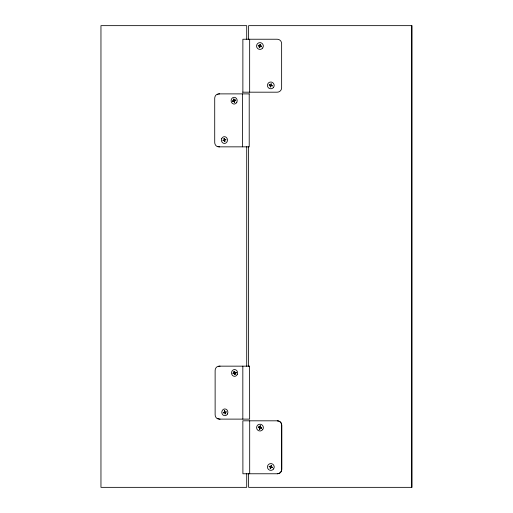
<?xml version="1.0" encoding="UTF-8"?>
<svg xmlns="http://www.w3.org/2000/svg" width="513" height="513" viewBox="0 0 513 513"><rect width="100%" height="100%" fill="white"/><g stroke="black" fill="none" stroke-linecap="round" stroke-linejoin="round"><path stroke-width="0.77" d="M261.508 46.696L260.117 46.247L261.508 46.696L261.636 46.221L260.213 45.888L261.636 46.221M260.142 427.9L261.547 428.272L261.668 427.804L260.245 427.47L260.642 426.021L260.174 425.899L259.796 427.303L260.174 425.899M259.732 47.722L259.463 47.234L259.264 47.594L259.732 47.722L260.117 46.247M259.764 429.304L259.86 428.913L259.296 429.176L259.764 429.304L260.149 427.829M259.463 47.234L259.751 46.151L258.238 45.817L258.36 45.343L259.854 45.792L260.142 44.317L260.61 44.445L260.213 45.888M258.238 45.817L258.674 45.862L258.36 45.343M259.264 47.594L259.636 46.189M259.764 45.721L260.142 44.317M261.2 46.542L261.297 46.176M259.495 428.817L259.79 427.733L258.27 427.393L258.392 426.925L259.886 427.374M259.296 429.176L259.79 427.733M260.61 44.445L260.142 44.708M260.642 426.021L260.174 426.284M234.409 373.24L234.742 374.644L235.14 374.259L234.883 373.175L233.152 373.618L233.037 373.15L234.794 372.81L233.96 371.367L234.858 371.63M234.717 372.643L236.089 372.425L234.717 372.643L234.377 371.239M233.037 373.15L234.794 372.81M234.826 373.118L236.172 372.784L234.826 373.118L235.166 374.522L234.742 374.644M233.152 373.618L234.883 373.175M233.415 100.837L233.505 101.196L232.742 101.35L232.633 100.881L234.383 100.542L233.883 100.503L233.55 99.099L233.966 98.977L234.306 100.381L235.679 100.157L234.306 100.381M232.633 100.881L233.883 100.503M232.742 101.35L235.768 100.516L235.563 100.003M234.8 100.811L234.415 100.849L234.755 102.254L234.338 102.376L233.999 100.971L234.473 100.907L234.736 101.991M242.469 92.186L277.232 92.186A4.412 4.405 -90 0 0 281.637 87.774L281.637 43.643A4.412 4.405 90 0 0 277.232 39.232L242.873 39.232L242.873 92.186M249.254 93.885L218.666 93.885A4.412 3.95 90 0 0 214.716 98.297L214.716 142.434A4.412 3.95 -90 0 0 218.666 146.846L249.209 146.846L249.209 93.885M258.27 427.393L258.706 427.444L258.392 426.925M261.668 427.804L261.329 427.759L261.547 428.272M258.77 45.497L259.854 45.792M258.674 45.862L259.751 46.151M233.55 99.099L234.127 99.458M235.974 372.271L236.172 372.784M233.96 371.367L234.294 372.771M233.825 373.098L233.909 373.464M411.381 25.65L411.381 487.35M249.658 39.232L249.658 92.186M249.69 420.814L249.69 473.768M248.619 39.277L248.619 25.65L412.042 25.65L412.042 487.35L248.619 487.35L248.619 473.723M248.619 146.686L248.619 366.314M246.708 39.277L246.708 25.65L100.958 25.65L100.958 487.35L246.708 487.35L246.708 473.723M246.708 146.686L246.708 366.314M242.829 366.154L242.829 419.115M242.418 93.885L242.418 146.846M277.264 420.814A4.412 4.405 -90 0 1 281.669 425.226L281.669 469.357A4.412 4.405 -90 0 1 277.264 473.768M217.332 94.732A4.412 3.95 90 0 1 217.679 94.475M218.435 94.103A4.412 3.95 90 0 1 219.654 93.885M219.654 146.846A4.412 3.95 90 0 1 218.044 146.462M220.064 419.115A4.412 3.95 90 0 1 218.839 418.897M218.455 418.73A4.412 3.95 90 0 1 217.743 418.268M218.455 366.538A4.412 3.95 90 0 1 220.064 366.154M269.21 84.728L269.088 85.196L270.492 85.568L270.114 86.979L270.582 87.101L270.96 85.697L272.358 86.075L272.486 85.607L271.082 85.229L271.46 83.824L270.992 83.696L270.614 85.1L269.21 84.728M269.248 466.304L269.12 466.779L270.524 467.151L270.146 468.555L270.614 468.683L270.992 467.279L272.397 467.657L272.518 467.183L271.114 466.811L271.492 465.406L271.024 465.278L270.646 466.683L269.248 466.304M224.662 410.624L224.239 410.746L224.579 412.151L223.322 412.529L223.431 412.997L224.688 412.619L225.027 414.023L225.444 413.901L225.111 412.497L226.368 412.119L226.252 411.65L224.995 412.029L224.662 410.624M224.252 138.356L223.835 138.478L224.168 139.882L222.911 140.261L223.027 140.729L224.284 140.357L224.617 141.761L225.04 141.633L224.7 140.229L225.957 139.85L225.848 139.382L224.591 139.76L224.252 138.356M249.613 366.154L219.077 366.154A4.412 3.95 90 0 0 215.127 370.566L215.127 414.703A4.412 3.95 -90 0 0 219.077 419.115L249.645 419.115L249.613 366.154M277.373 420.814L242.854 420.814L242.905 473.768L277.373 473.768A4.412 4.405 90 0 0 281.778 469.357L281.778 425.226A4.412 4.405 90 0 0 277.373 420.814M262.682 48.017A3.392 3.392 -90 0 0 260.29 42.643A3.392 3.392 -90 0 0 256.84 47.401A3.392 3.392 -90 0 0 262.682 48.017M273.532 87.396A3.392 3.392 -90 0 0 271.14 82.022A3.392 3.392 -90 0 0 267.69 86.78A3.392 3.392 -90 0 0 273.532 87.396M262.714 429.599A3.392 3.392 -90 0 0 260.322 424.225A3.392 3.392 -90 0 0 256.872 428.983A3.392 3.392 -90 0 0 262.714 429.599M273.564 468.978A3.392 3.392 -90 0 0 271.172 463.605A3.392 3.392 -90 0 0 267.722 468.363A3.392 3.392 -90 0 0 273.564 468.978M236.782 102.376A3.392 3.04 -90 0 0 234.152 97.284A3.392 3.04 -90 0 0 231.523 102.376A3.392 3.04 -90 0 0 236.782 102.376M221.808 138.356A3.392 3.04 90 0 0 224.438 143.454A3.392 3.04 90 0 0 227.067 138.356A3.392 3.04 90 0 0 221.808 138.356M237.192 374.644A3.392 3.04 -90 0 0 234.563 369.546A3.392 3.04 -90 0 0 231.927 374.644A3.392 3.04 -90 0 0 237.192 374.644M227.471 414.023A3.392 3.04 -90 0 0 224.841 408.932A3.392 3.04 -90 0 0 222.212 414.023A3.392 3.04 -90 0 0 227.471 414.023"/></g></svg>
